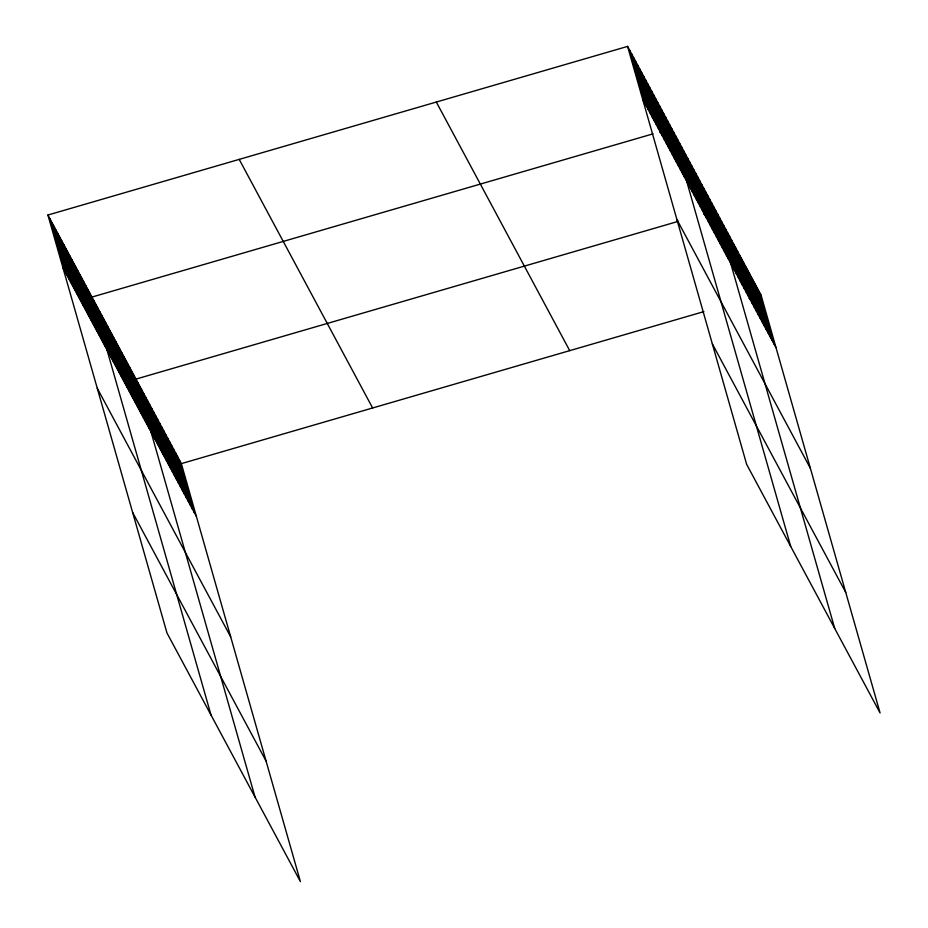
<?xml version="1.0" encoding="UTF-8"?>
<svg xmlns="http://www.w3.org/2000/svg" width="928" height="928" viewBox="0 0 928 928"><rect width="100%" height="100%" fill="white"/><g stroke="black" fill="none" stroke-linecap="round" stroke-linejoin="round"><path stroke-width="1.39" d="M47.92 215.029L181.343 463.629L300.405 881.6L166.982 633L47.92 215.029L627.595 46.4L761.018 295L880.08 712.971L746.657 464.371L627.595 46.4M653.034 133.852L91.953 297.064L211.016 715.036M659.669 131.915L671.628 128.435L790.691 546.406M678.461 221.293L135.975 379.1L255.038 797.082M703.702 213.95L715.65 210.47L834.713 628.442M181.343 463.629L703.888 311.611M749.058 298.48L761.018 295M642.617 99.134L776.028 347.722M676.953 219.658L810.364 468.257M712.333 343.847L845.744 592.435M436.311 102.045L569.722 350.645M239.215 159.384L372.627 407.984M62.942 267.763L196.353 516.351M97.278 388.287L230.689 636.886M132.658 512.476L266.069 761.064M759.046 291.322L774.056 344.056M757.074 287.645L772.084 340.379M755.102 283.968L770.112 336.702M753.13 280.302L768.14 333.024M751.146 276.625L766.168 329.347M749.174 272.948L764.196 325.682M747.202 269.271L762.224 322.004M745.23 265.594L760.252 318.327M743.258 261.928L758.28 314.65M741.286 258.251L756.308 310.973M739.314 254.574L754.336 307.296M737.342 250.896L752.364 303.63M735.37 247.219L750.392 299.953M733.398 243.554L748.42 296.276M731.426 239.876L746.448 292.598M729.454 236.199L744.476 288.921M727.482 232.522L742.504 285.256M725.51 228.845L740.532 281.578M723.538 225.179L738.56 277.901M721.566 221.502L736.588 274.224M719.594 217.825L734.616 270.547M717.622 214.148L732.644 266.881M713.655 206.747L728.677 259.469M711.648 203.012L726.67 255.745M709.653 199.288L724.664 252.01M707.646 195.553L722.668 248.286M705.651 191.829L720.662 244.563M703.644 188.106L718.666 240.828M701.649 184.37L716.66 237.104M699.642 180.647L714.664 233.369M697.647 176.912L712.658 229.645M695.64 173.188L710.662 225.91M693.645 169.453L708.656 222.186M691.638 165.729L706.66 218.451M689.632 161.994L704.654 214.728M687.636 158.27L702.658 210.992M685.63 154.535L700.652 207.269M683.634 150.812L698.656 203.534M681.628 147.076L696.65 199.81M679.632 143.353L694.654 196.086M677.626 139.629L692.648 192.351M675.63 135.894L690.652 188.628M673.624 132.17L688.646 184.892M669.622 124.712L684.644 177.434M667.626 120.976L682.648 173.71M665.62 117.253L680.642 169.975M663.624 113.518L678.646 166.251M661.618 109.794L676.64 162.516M659.622 106.059L674.644 158.792M657.616 102.335L672.638 155.057M655.62 98.6L670.642 151.334M653.614 94.876L668.636 147.61M651.618 91.153L666.629 143.875M649.612 87.418L664.634 140.151M647.616 83.694L662.627 136.416M645.61 79.959L660.632 132.692M643.614 76.235L658.625 128.957M641.608 72.5L656.63 125.234M639.612 68.776L654.623 121.498M637.606 65.041L652.628 117.775M635.61 61.318L650.621 114.04M633.604 57.582L648.626 110.316M631.597 53.859L646.619 106.581M629.602 50.124L644.624 102.857M179.371 459.952L194.381 512.685M177.387 456.274L192.409 509.008M175.415 452.597L190.437 505.331M173.443 448.932L188.465 501.654M171.471 445.254L186.493 497.976M169.499 441.577L184.521 494.311M167.527 437.9L182.549 490.634M165.555 434.223L180.577 486.956M163.583 430.557L178.605 483.279M161.611 426.88L176.633 479.602M159.639 423.203L174.661 475.936M157.667 419.526L172.689 472.259M155.695 415.848L170.717 468.582M153.723 412.183L168.745 464.905M151.751 408.506L166.773 461.228M149.779 404.828L164.801 457.562M147.807 401.151L162.829 453.885M145.835 397.474L160.857 450.208M143.863 393.808L158.885 446.53M141.891 390.131L156.913 442.853M139.919 386.454L154.941 439.176M137.947 382.777L152.969 435.51M133.98 375.376L148.99 428.098M131.973 371.641L146.995 424.374M129.978 367.917L144.988 420.651M127.971 364.194L142.993 416.916M125.976 360.458L140.986 413.192M123.969 356.735L138.991 409.457M121.974 353L136.984 405.733M119.967 349.276L134.989 401.998M117.96 345.541L132.982 398.274M115.965 341.817L130.987 394.539M113.958 338.082L128.98 390.816M111.963 334.358L126.985 387.08M109.956 330.623L124.978 383.357M107.961 326.9L122.983 379.622M105.954 323.164L120.976 375.898M103.959 319.441L118.981 372.174M101.952 315.717L116.974 368.439M99.957 311.982L114.979 364.716M97.95 308.258L112.972 360.98M95.955 304.523L110.977 357.257M93.948 300.8L108.97 353.522M89.946 293.341L104.968 346.063M87.951 289.606L102.973 342.339M85.944 285.882L100.966 338.604M83.949 282.147L98.971 334.88M81.942 278.423L96.964 331.145M79.947 274.688L94.958 327.422M77.94 270.964L92.962 323.698M75.945 267.241L90.956 319.963M73.938 263.506L88.96 316.239M71.943 259.782L86.954 312.504M69.936 256.047L84.958 308.78M67.941 252.323L82.952 305.045M65.934 248.588L80.956 301.322M63.939 244.864L78.95 297.586M61.932 241.129L76.954 293.863M59.926 237.406L74.948 290.128M57.93 233.67L72.952 286.404M55.924 229.947L70.946 282.669M53.928 226.212L68.95 278.945M51.922 222.488L66.944 275.222M49.926 218.753L64.948 271.486"/></g></svg>
